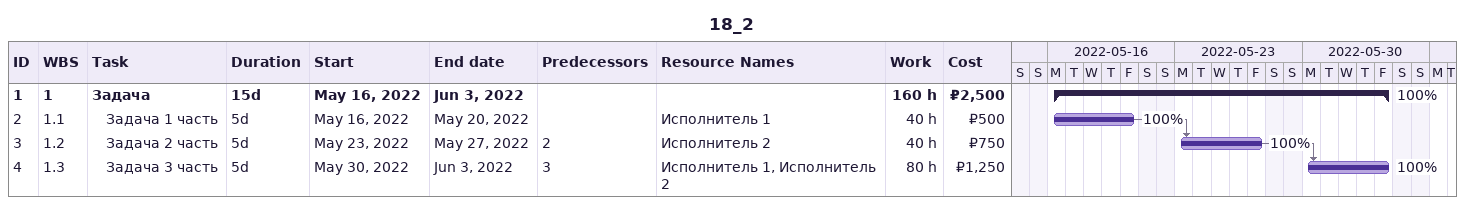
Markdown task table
18_2

| ID | WBS | Task | Duration | Start | Finish | Predecessors | Resources | % complete | Work (h) | Cost (₽) |
|---|---|---|---|---|---|---|---|---|---|---|
| 1 | 1 | **Задача** | 15d | 2022-05-16 | 2022-06-03 |  |  | 100 | 160 | 2500 |
| 2 | 1.1 | Задача 1 часть | 5d | 2022-05-16 | 2022-05-20 |  | Исполнитель 1 | 100 | 40 | 500 |
| 3 | 1.2 | Задача 2 часть | 5d | 2022-05-23 | 2022-05-27 | 2 | Исполнитель 2 | 100 | 40 | 750 |
| 4 | 1.3 | Задача 3 часть | 5d | 2022-05-30 | 2022-06-03 | 3 | Исполнитель 1, Исполнитель 2 | 100 | 80 | 1250 |
